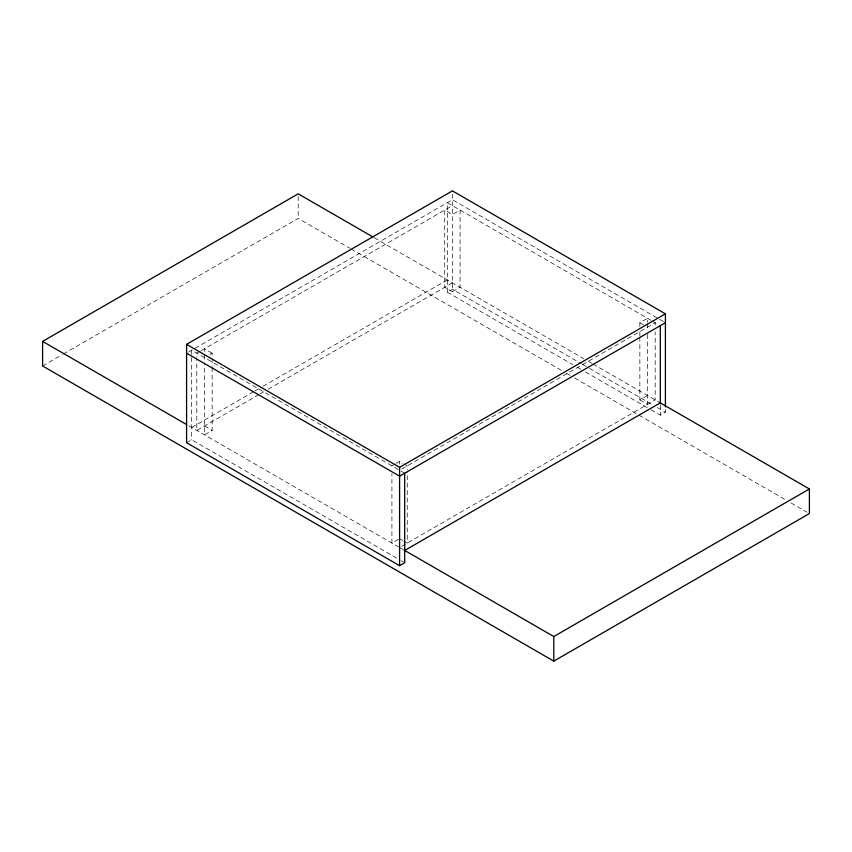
<?xml version="1.0" encoding="UTF-8"?>
<svg xmlns="http://www.w3.org/2000/svg" width="852" height="852" viewBox="0 0 852 852"><rect width="100%" height="100%" fill="white"/><g stroke="black" fill="none" stroke-linecap="round" stroke-linejoin="round"><path stroke-width="0.64" stroke-dasharray="4.26 3.19" d="M42.6 365.987L62.175 354.688M63.325 354.027L298.2 218.421L350.012 248.337M188.633 352.014L452.412 199.73L658.5 318.712M200.263 351.205L196.812 353.197L196.812 357.126M201.189 350.673L452.412 205.63M209.954 354.464L212.148 353.197L212.148 357.126M191.7 427.48L253.875 391.579M255.025 390.919L258.475 388.917M263.087 386.265L447.3 279.903M258.987 394.529L196.812 430.43L196.812 358.436M260.137 393.869L263.587 391.877M268.199 389.215L452.412 282.853M186.588 442.72L191.7 439.77L400.099 560.094M651.088 320.331L447.3 202.68L447.3 292.204L452.412 289.254L581.362 363.697M212.148 367.595L212.148 430.43L204.48 434.85L204.48 362.856M452.412 291.714L460.08 287.284L460.08 210.061L452.412 214.48L444.744 210.061L444.744 287.284L452.412 291.714L452.412 190.869M395.211 463.946L391.92 465.842L391.92 468.462M396.297 463.318L399.588 461.411L402.879 463.318M639.852 326.625L639.852 322.706L647.52 318.275L647.52 322.205M401.782 469.005L655.188 322.706L655.188 325.315M398.491 539.273L391.92 543.075L391.92 473.701M639.852 337.104L639.852 399.929L647.52 395.498M401.782 546.238L655.188 399.929L655.188 331.865M651.088 409.865L660.3 415.18L665.412 412.23L665.412 408.278M659.65 319.372L665.412 322.706M652.238 321.002L658.255 324.474M639.852 322.706L645.326 325.858M374.188 237.697L583.737 358.681M588.338 361.333L591.799 363.325M592.949 363.996L660.3 402.879M582.512 364.368L588.274 367.691M589.424 368.352L652.749 404.913M657.35 407.575L665.412 412.23M639.852 399.929L647.52 404.359L647.52 331.364M447.3 292.204L572.8 364.656M577.4 367.318L580.862 369.31M585.462 371.973L649.938 409.194M351.162 248.997L561.862 370.641M566.463 373.304L569.924 375.295M574.525 377.958L637.85 414.519M639 415.18L786.375 500.262M790.976 502.925L807.1 512.233M212.148 353.197L204.48 348.766L204.48 361.866M403.965 463.946L407.256 465.842L407.256 469.772M404.7 473.222L191.7 350.247L191.7 439.77M204.48 426L212.148 430.43M399.588 538.645L402.879 540.541M403.965 541.18L407.256 543.075L407.256 471.081M188.825 425.819L398.491 546.867M399.524 547.463L404.7 550.445M401.249 560.754L404.7 562.746M660.3 404.647L660.3 415.18M647.52 323.504L647.52 330.054M639.852 331.865L639.852 335.794M399.588 461.411L399.588 464.031M298.2 196.418L298.2 218.421M212.148 358.436L212.148 366.285"/><path stroke-width="1.28" d="M659.725 402.549L809.4 488.963L809.4 513.554L553.8 661.131L42.6 365.987L42.6 341.396L298.2 193.83L373.038 237.037M404.7 473.222L404.7 562.746L399.588 565.696L186.588 442.72L186.588 344.346L452.412 190.869L665.412 313.845L665.412 406.958M186.588 344.346L399.588 467.322L665.412 313.845M665.412 322.706L399.588 476.172L186.588 353.197M404.7 550.445L660.3 402.879M404.125 550.115L553.8 636.529L809.4 488.963M42.6 341.396L186.524 424.488M660.3 325.656L660.3 403.326M553.8 636.529L553.8 661.131M399.588 467.322L399.588 565.696"/></g></svg>
